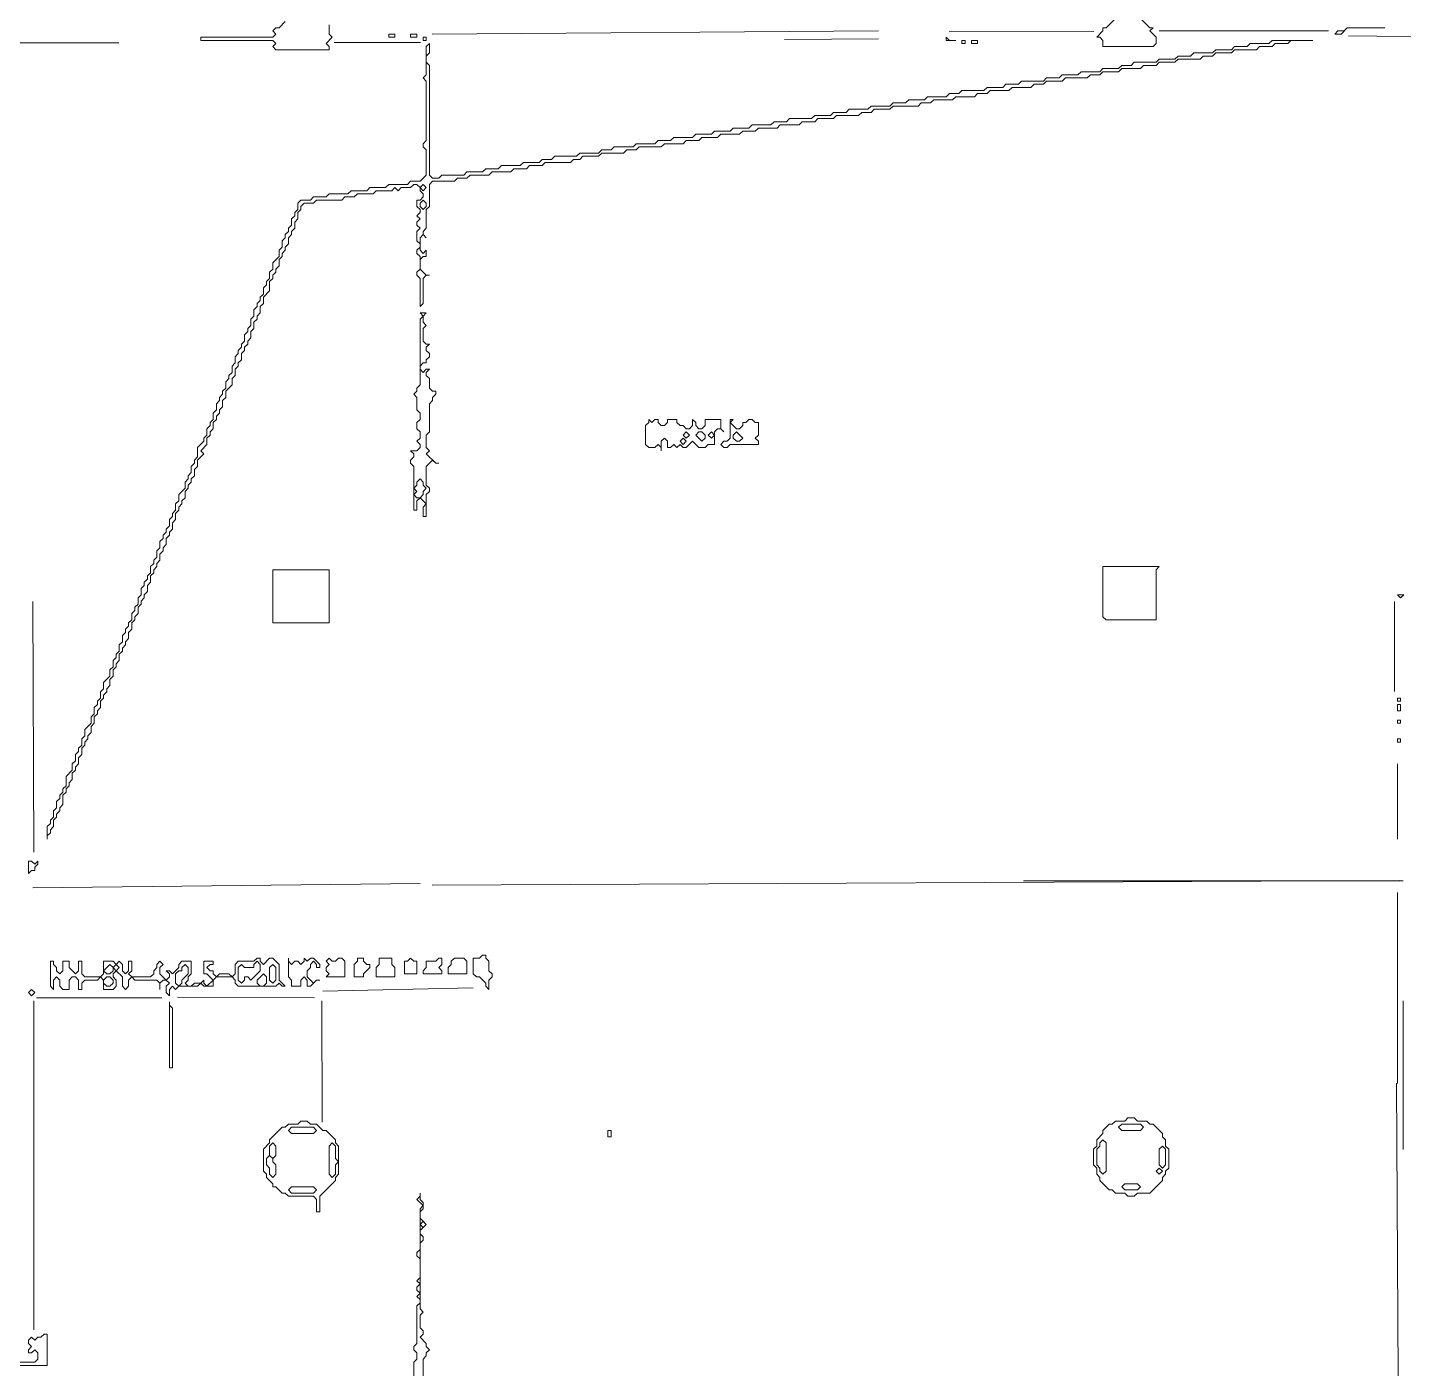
# Model space of a CAD drawing. Extents: x 10 to 1971, y 11 to 1392.
# Drawn here: x 867.7 to 1306.9, y 374 to 802.1 of the extents above; entities that cross this region are included whole.
import ezdxf

# ---------------------------------------------------------------- set-up
doc = ezdxf.new("R2010")
doc.units = 0
for name, color, linetype, lineweight in [('TEXT_FALLBACK_OUTLINE', 2, 'Continuous', 0), ('TRACE_CURVE', 6, 'Continuous', 0), ('TRACE_STRAIGHT', 5, 'Continuous', 0), ('TRACE_TEXT_SYMBOL', 6, 'Continuous', 0)]:
    doc.layers.add(name, color=color, linetype=linetype, lineweight=lineweight)

msp = doc.modelspace()

# ---------------------------------------------------------------- linework, layer by layer
at = {"layer": 'TEXT_FALLBACK_OUTLINE', "color": 2}
for points in [[(1066, 677), (1066, 676), (1065, 675), (1065, 669), (1066, 668), (1068, 668), (1069, 669), (1070, 668), (1070, 667), (1070, 670), (1071, 671), (1072, 670), (1072, 668), (1073, 668), (1074, 669), (1075, 668), (1076, 669), (1077, 668), (1078, 668), (1080, 670), (1082, 668), (1084, 668), (1085, 669), (1087, 669), (1087, 673), (1088, 674), (1089, 674), (1090, 673), (1089, 674), (1089, 677), (1084, 677), (1084, 675), (1083, 674), (1082, 674), (1081, 675), (1081, 676), (1080, 677), (1080, 675), (1079, 674), (1078, 674), (1077, 675), (1076, 675), (1075, 676), (1075, 677), (1072, 677), (1072, 676), (1071, 675), (1070, 675), (1069, 676), (1069, 677), (1068, 677), (1067, 676)], [(1092, 677), (1092, 671), (1091, 670), (1090, 670), (1089, 669), (1090, 668), (1091, 668), (1092, 669), (1101, 669), (1101, 670), (1100, 671), (1101, 672), (1101, 676), (1100, 676), (1099, 677), (1098, 677), (1097, 676), (1096, 676), (1096, 675), (1095, 674), (1094, 674), (1092, 676), (1093, 677)], [(1077, 672), (1078, 673), (1079, 672), (1078, 671)], [(1081, 672), (1082, 673), (1083, 673), (1084, 672), (1084, 671), (1083, 670)], [(1085, 672), (1086, 673), (1087, 672), (1086, 671)], [(1093, 672), (1094, 673), (1096, 671), (1095, 670), (1094, 670), (1093, 671)], [(1076, 670), (1077, 671), (1078, 670), (1077, 669)], [(1013, 506), (1012, 505), (1010, 505), (1010, 500), (1011, 499), (1012, 499), (1014, 497), (1014, 496), (1015, 495), (1015, 498), (1016, 499), (1016, 500), (1015, 501), (1015, 504), (1014, 505), (1014, 506)], [(894, 503), (895, 502), (895, 501), (894, 500), (893, 500), (892, 501)], [(895, 502), (896, 503), (897, 502), (896, 501)], [(917, 502), (918, 503), (919, 502), (919, 500), (917, 498), (917, 497), (916, 496), (915, 497), (915, 500), (916, 501), (917, 501)], [(940, 503), (941, 504), (942, 503), (942, 501), (939, 498), (938, 499), (937, 499), (937, 498), (936, 497), (935, 498), (935, 502), (936, 503), (937, 502), (940, 502)], [(945, 502), (946, 503), (947, 502), (947, 498), (946, 497), (945, 498)], [(951, 505), (951, 499), (952, 498), (952, 496), (955, 496), (955, 498), (956, 499), (957, 498), (957, 496), (958, 496), (960, 498), (961, 498), (960, 498), (959, 497), (957, 499), (957, 501), (958, 502), (958, 503), (959, 504), (960, 503), (960, 502), (961, 502), (961, 503), (959, 505), (958, 505), (957, 504), (956, 505), (956, 504), (955, 503), (954, 504), (953, 504), (952, 503), (951, 504)], [(964, 505), (963, 504), (964, 503), (963, 502), (963, 501), (964, 500), (963, 499), (969, 499), (969, 504), (968, 505), (967, 505), (966, 504), (965, 504)], [(973, 505), (973, 504), (972, 503), (972, 499), (975, 499), (975, 500), (977, 502), (977, 503), (976, 503), (975, 504), (975, 505)], [(980, 505), (980, 503), (979, 502), (979, 499), (985, 499), (985, 502), (984, 503), (984, 505)], [(990, 505), (989, 504), (988, 504), (988, 500), (992, 500), (992, 504), (991, 504)], [(999, 505), (998, 504), (995, 504), (995, 502), (994, 501), (994, 500), (1000, 500), (1000, 501), (999, 502), (1000, 503), (1000, 505)], [(1004, 505), (1003, 504), (1003, 503), (1002, 502), (1002, 500), (1008, 500), (1008, 504), (1007, 505)], [(892, 498), (893, 499), (894, 499), (895, 498), (895, 497), (894, 496), (893, 496), (892, 497)], [(943, 500), (944, 499), (944, 497), (943, 496), (942, 496), (941, 497), (941, 498)], [(869, 495), (868, 494), (869, 493), (870, 494)]]:
    msp.add_lwpolyline(points, close=True, dxfattribs=at)
for points in [[(892, 500), (891, 499), (886, 499), (885, 500), (885, 504), (884, 504), (884, 501), (883, 500), (881, 502), (881, 504), (879, 504), (879, 501), (878, 500), (877, 501), (877, 502), (876, 503), (876, 504), (875, 504), (875, 496), (876, 495), (876, 498), (877, 499), (878, 498), (878, 496), (879, 495), (881, 495), (881, 498), (882, 499), (883, 499), (884, 498), (884, 495), (885, 495), (885, 497), (886, 498), (890, 498), (891, 499), (892, 498), (892, 495), (895, 495), (896, 496), (896, 498), (895, 499), (895, 500), (896, 501), (898, 499), (898, 496), (899, 495), (900, 496), (900, 498), (901, 499), (902, 498), (909, 498), (910, 497), (910, 495), (910, 497), (911, 498), (912, 498), (913, 497), (912, 496), (912, 494), (913, 493), (913, 495), (914, 496), (915, 495)], [(941, 505), (940, 504), (935, 504), (934, 503), (934, 500), (933, 499), (932, 500), (929, 500), (928, 499), (927, 500), (927, 501), (926, 501), (925, 502), (926, 503), (927, 503), (927, 504), (924, 504), (924, 500), (925, 500), (927, 498), (925, 496), (924, 497), (924, 498), (923, 497), (921, 497), (920, 496), (919, 496), (918, 497), (919, 498), (919, 499), (920, 500), (920, 504), (917, 504), (916, 503), (916, 502), (914, 500), (913, 501), (912, 501), (913, 500), (913, 499), (912, 498), (910, 500), (910, 502), (911, 503), (910, 504), (909, 503), (909, 502), (908, 501), (908, 500), (907, 499), (901, 499), (900, 500), (901, 501), (901, 504), (900, 504), (900, 501), (899, 500), (898, 501), (898, 503), (897, 504), (896, 503), (895, 504), (892, 504), (892, 500)], [(915, 495), (916, 496), (922, 496), (923, 497), (924, 496), (927, 496), (927, 498), (928, 499), (933, 499), (934, 498), (934, 497), (935, 496), (947, 496), (948, 497), (949, 496), (950, 496), (948, 498), (948, 503), (946, 505), (945, 505), (943, 503), (942, 504), (942, 505), (941, 505)]]:
    msp.add_lwpolyline(points, dxfattribs=at)
at = {"layer": 'TRACE_CURVE', "color": 6}
for points in [[(1073, 766), (1069, 766), (1068, 765), (1062, 765), (1061, 764), (1055, 764), (1054, 763), (1051, 763), (1050, 762), (1044, 762), (1043, 761), (1036, 761), (1035, 760), (1032, 760), (1031, 759), (1026, 759), (1025, 758), (1019, 758), (1018, 757), (1014, 757), (1013, 756), (1008, 756), (1007, 755), (1000, 755), (999, 754), (997, 754), (996, 755), (996, 790), (995, 791), (995, 793), (996, 794), (996, 797), (995, 796), (995, 787), (994, 786), (995, 785), (995, 766), (994, 765), (994, 764), (995, 763), (995, 755), (993, 753), (990, 753), (989, 752), (983, 752), (982, 751), (977, 751), (976, 750), (971, 750), (970, 749), (964, 749), (963, 748), (959, 748), (958, 747), (955, 747), (954, 746), (954, 744), (953, 743), (953, 742), (952, 741), (952, 739), (951, 738), (951, 737), (950, 736)], [(1265, 798), (1264, 797), (1258, 797), (1257, 796), (1253, 796), (1252, 795), (1247, 795), (1246, 794), (1240, 794), (1239, 793), (1235, 793), (1234, 792), (1229, 792), (1228, 791), (1221, 791), (1220, 790), (1217, 790), (1216, 789), (1211, 789), (1210, 788), (1204, 788), (1203, 787), (1198, 787), (1197, 786), (1193, 786), (1192, 785), (1185, 785), (1184, 784), (1180, 784), (1179, 783), (1174, 783), (1173, 782), (1166, 782), (1165, 781), (1162, 781), (1161, 780), (1155, 780), (1154, 779), (1149, 779), (1148, 778), (1144, 778), (1143, 777), (1137, 777), (1136, 776), (1130, 776), (1129, 775), (1125, 775), (1124, 774), (1119, 774), (1118, 773), (1111, 773), (1110, 772), (1106, 772), (1105, 771), (1099, 771), (1098, 770), (1093, 770), (1092, 769), (1087, 769), (1086, 768), (1081, 768), (1080, 767), (1074, 767), (1073, 766)], [(1242, 792), (1243, 793), (1246, 793), (1247, 794), (1252, 794), (1253, 795), (1260, 795), (1261, 796), (1265, 796), (1266, 797), (1270, 797), (1271, 798), (1278, 798), (1265, 798)], [(1045, 761), (1050, 761), (1051, 762), (1058, 762), (1059, 763), (1062, 763), (1063, 764), (1070, 764), (1071, 765), (1077, 765), (1078, 766), (1082, 766), (1083, 767), (1088, 767), (1089, 768), (1095, 768), (1096, 769), (1100, 769), (1101, 770), (1107, 770), (1108, 771), (1114, 771), (1115, 772), (1119, 772), (1120, 773), (1125, 773), (1126, 774), (1133, 774), (1134, 775), (1137, 775), (1138, 776), (1143, 776), (1144, 777), (1152, 777), (1153, 778), (1156, 778), (1157, 779), (1163, 779), (1164, 780), (1170, 780), (1171, 781), (1174, 781), (1175, 782), (1181, 782), (1182, 783), (1188, 783), (1189, 784), (1192, 784), (1193, 785), (1198, 785), (1199, 786), (1206, 786), (1207, 787), (1210, 787), (1211, 788), (1216, 788), (1217, 789), (1223, 789), (1224, 790), (1228, 790), (1229, 791), (1234, 791), (1235, 792), (1242, 792)], [(993, 751), (993, 750), (994, 749), (994, 748), (993, 747), (992, 747), (992, 745), (993, 744), (993, 743), (992, 742), (993, 741), (992, 740), (992, 739), (993, 738), (992, 737), (992, 734), (993, 733), (993, 732), (992, 731), (992, 730), (993, 729), (993, 725), (992, 724), (992, 723), (993, 722), (993, 713), (994, 714), (994, 722), (995, 723), (996, 723), (995, 723), (993, 725), (993, 728), (994, 729), (995, 729), (995, 731), (994, 730), (993, 731), (993, 735), (994, 736), (995, 735), (994, 736), (994, 737), (995, 738), (995, 744), (996, 745), (996, 752), (997, 753), (1004, 753), (1005, 754), (1008, 754), (1009, 755), (1015, 755), (1016, 756), (1022, 756), (1023, 757), (1027, 757), (1028, 758), (1032, 758), (1033, 759), (1041, 759), (1042, 760), (1044, 760), (1045, 761)], [(930, 683), (931, 684), (931, 686), (933, 688), (933, 690), (934, 691), (934, 693), (935, 694), (935, 695), (936, 696), (936, 698), (937, 699), (937, 700), (938, 701), (938, 702), (939, 703), (939, 705), (940, 706), (940, 708), (941, 709), (941, 710), (942, 711), (942, 713), (943, 714), (943, 716), (945, 718), (945, 721), (946, 722), (946, 723), (947, 724), (947, 725), (948, 726), (948, 728), (949, 729), (949, 730), (950, 731), (950, 732), (951, 733), (951, 735), (952, 736), (952, 737), (953, 738), (953, 740), (954, 741), (954, 743), (955, 744), (955, 745), (956, 746), (959, 746), (960, 747), (968, 747), (969, 748), (972, 748), (973, 749), (978, 749), (979, 750), (984, 750), (985, 751), (986, 750), (987, 751), (990, 751), (991, 752), (992, 752), (993, 751)], [(950, 736), (950, 735), (949, 734), (949, 732), (948, 731), (948, 729), (946, 727), (946, 725), (945, 724), (945, 722), (944, 721), (944, 720), (943, 719), (943, 717), (942, 716), (942, 715), (941, 714), (941, 713), (940, 712), (940, 710), (939, 709), (939, 707), (938, 706), (938, 705), (937, 704), (937, 702), (936, 701), (936, 700), (935, 699), (935, 698), (934, 697), (934, 695), (933, 694), (933, 692), (932, 691), (932, 690), (931, 689), (931, 687), (930, 686), (930, 685), (929, 684), (929, 683), (928, 682), (928, 680), (927, 679), (927, 677), (926, 676), (926, 675), (925, 674), (925, 672), (924, 671), (924, 670), (922, 668), (922, 665), (921, 664), (921, 663), (920, 662), (920, 660), (919, 659), (919, 658), (918, 657), (918, 655), (916, 653), (916, 651)], [(993, 711), (994, 710), (993, 709), (993, 688), (992, 687), (992, 686), (991, 685), (992, 684), (992, 680), (993, 679), (993, 677), (992, 676), (992, 674), (993, 673), (993, 671), (992, 670), (993, 669), (993, 668), (992, 667), (990, 667), (991, 666), (991, 665), (990, 664), (990, 663), (991, 662), (991, 648), (992, 648), (992, 651), (993, 652), (995, 650), (994, 649), (994, 646), (995, 646), (995, 653), (996, 654), (996, 655), (995, 656), (995, 662), (997, 664), (998, 663), (999, 663), (998, 663), (995, 666), (996, 667), (995, 668), (995, 672), (996, 673), (996, 682), (997, 683), (997, 684), (998, 685), (998, 686), (997, 686), (996, 687), (996, 690), (995, 691), (995, 692), (996, 693), (995, 693), (994, 692), (993, 693), (993, 694), (994, 695), (995, 695)], [(995, 695), (995, 696), (996, 697), (996, 698), (995, 699), (995, 700), (996, 701), (995, 701), (994, 702), (994, 706), (995, 707), (994, 708), (994, 710), (995, 711), (993, 711)], [(898, 603), (898, 604), (899, 605), (899, 606), (900, 607), (900, 609), (901, 610), (901, 612), (902, 613), (902, 614), (903, 615), (903, 617), (904, 618), (904, 619), (905, 620), (905, 621), (906, 622), (906, 624), (907, 625), (907, 627), (908, 628), (908, 629), (909, 630), (909, 631), (910, 632), (910, 634), (911, 635), (911, 636), (912, 637), (912, 639), (913, 640), (913, 641), (914, 642), (914, 644), (915, 645), (915, 647), (916, 648), (916, 649), (917, 650), (917, 651), (918, 652), (918, 654), (919, 655), (919, 656), (920, 657), (920, 658), (921, 659), (921, 661), (922, 662), (922, 664), (924, 666), (923, 667), (925, 669), (925, 671), (926, 672), (926, 673), (927, 674), (927, 676), (928, 677), (928, 678), (929, 679), (929, 680), (930, 681), (930, 683)], [(916, 651), (915, 650), (915, 648), (914, 647), (914, 646), (913, 645), (913, 643), (912, 642), (912, 641), (911, 640), (911, 639), (910, 638), (910, 636), (909, 635), (909, 633), (908, 632), (908, 631), (907, 630), (907, 628), (906, 627), (906, 626), (905, 625), (905, 624), (904, 623), (904, 621), (903, 620), (903, 618), (902, 617), (902, 616), (901, 615), (901, 613), (900, 612), (900, 611), (899, 610), (899, 609), (898, 608), (898, 606), (897, 605), (897, 603), (896, 602), (896, 601), (895, 600), (895, 598), (894, 597), (894, 595), (892, 593), (892, 591), (891, 590), (891, 588), (890, 587), (890, 586), (889, 585), (889, 583), (888, 582), (888, 580), (886, 578), (886, 576), (885, 575), (885, 573), (884, 572), (884, 571), (883, 570), (883, 568), (882, 567)], [(882, 567), (882, 565), (880, 563), (880, 560), (879, 559), (879, 558), (878, 557), (878, 556), (877, 555), (877, 553), (876, 552), (876, 550), (875, 549), (875, 548), (874, 547), (874, 543), (874, 544), (875, 545), (875, 546), (876, 547), (876, 549), (877, 550), (877, 551), (878, 552), (878, 553), (879, 554), (879, 557), (880, 558), (880, 559), (881, 560), (881, 561), (882, 562), (882, 564), (883, 565), (883, 566), (884, 567), (884, 569), (885, 570), (885, 572), (886, 573), (886, 574), (887, 575), (887, 576), (888, 577), (888, 579), (889, 580), (889, 582), (890, 583), (890, 584), (891, 585), (891, 587), (892, 588), (892, 589), (893, 590), (893, 591), (894, 592), (894, 594), (895, 595), (895, 597), (896, 598), (896, 599), (897, 600), (897, 602), (898, 603)], [(993, 430), (993, 429), (992, 428), (994, 426), (993, 425), (993, 412), (992, 411), (992, 410), (993, 409), (993, 403), (992, 402), (993, 401), (992, 400), (992, 399), (993, 398), (992, 397), (993, 396), (993, 395), (992, 394), (992, 382), (991, 381), (991, 380), (992, 379), (992, 377), (991, 376), (991, 364)], [(994, 345), (994, 377), (995, 378), (995, 379), (996, 380), (995, 381), (995, 382), (993, 384), (994, 385), (994, 386), (993, 387), (993, 391), (994, 392), (993, 393), (993, 414), (994, 415), (994, 416), (993, 417), (993, 418), (995, 420), (993, 422), (993, 424), (994, 425), (994, 427), (993, 428), (993, 430)]]:
    msp.add_lwpolyline(points, dxfattribs=at)
for points in [[(993, 751), (994, 752), (995, 751), (994, 750)], [(993, 746), (994, 747), (995, 746), (995, 745), (994, 744), (993, 745)], [(992, 657), (993, 658), (994, 657), (994, 656), (995, 655), (994, 654), (994, 653), (993, 652), (992, 652), (991, 653), (992, 654), (991, 655), (992, 656)], [(993, 420), (994, 421), (995, 420), (994, 419)]]:
    msp.add_lwpolyline(points, close=True, dxfattribs=at)
at = {"layer": 'TRACE_STRAIGHT', "color": 5}
for p, q in [((996.87, 799.98), (1139.38, 801.04)), ((1161.87, 800.75), (1208.13, 800.83)), ((1229, 801), (1283, 801)), ((853.13, 797.15), (896.87, 797.21)), ((965.62, 797.32), (993.12, 797.31)), ((1109.36, 798.28), (1139.38, 798.45)), ((1289.37, 799.39), (1321.88, 799.04)), ((869.36, 618.87), (869.71, 538.88)), ((1304.04, 618.87), (1304.04, 590.12)), ((1305, 567), (1305, 543)), ((869.36, 527.45), (993.08, 528.82)), ((996.86, 528.33), (1305.61, 529.78)), ((1185.63, 529.66), (1306.88, 529.7)), ((1305, 526), (1305, 465)), ((870.62, 492.36), (910.62, 492.34)), ((915.62, 492.5), (959.37, 492.3)), ((961.95, 494.5), (1009.95, 495.5)), ((869.7, 386.38), (869.7, 491.38)), ((961.68, 491.38), (961.73, 452.62)), ((1306.87, 491.38), (1306.87, 443.88)), ((1304.66, 465.13), (1305.2, 371.38))]:
    msp.add_line(p, q, dxfattribs=at)
at = {"layer": 'TRACE_TEXT_SYMBOL', "color": 6}
for points in [[(950, 804), (948, 802), (947, 802), (946, 801), (947, 800), (946, 799), (923, 799), (923, 798), (946, 798), (947, 797), (946, 796), (947, 795), (964, 795), (964, 796), (963, 797), (965, 799), (964, 800), (964, 803)], [(1215, 805), (1212, 802), (1211, 802), (1211, 801), (1209, 799), (1210, 799), (1211, 798), (1211, 796), (1227, 796), (1228, 797), (1228, 799), (1226, 801), (1227, 802), (1226, 802), (1223, 805)], [(1307, 621), (1305, 621), (1306, 620), (1307, 621)]]:
    msp.add_lwpolyline(points, dxfattribs=at)
for points in [[(983, 800), (985, 800), (985, 799), (983, 799)], [(990, 800), (992, 800), (992, 799), (990, 799)], [(1289, 802), (1288, 801), (1286, 801), (1285, 800), (1287, 800), (1289, 802), (1301, 802)], [(994, 799), (995, 799), (995, 798), (994, 798)], [(1161, 799), (1161, 798), (1164, 798), (1162, 798)], [(1166, 798), (1167, 798), (1167, 797), (1166, 797)], [(1169, 798), (1171, 798), (1171, 797), (1169, 797)], [(946, 629), (946, 612), (964, 612), (964, 629)], [(1211, 630), (1211, 614), (1212, 613), (1228, 613), (1228, 629), (1229, 630)], [(1305, 588), (1306, 588), (1306, 587), (1305, 587)], [(1305, 586), (1306, 586), (1306, 584), (1305, 584)], [(1305, 581), (1306, 581), (1306, 580), (1305, 580)], [(1305, 575), (1306, 575), (1306, 574), (1305, 574)], [(868, 536), (868, 532), (869, 533), (870, 533), (870, 534), (871, 535), (871, 536), (870, 535), (869, 536)], [(913, 491), (913, 470), (914, 470), (914, 489), (913, 490)], [(955, 453), (954, 452), (951, 452), (950, 451), (949, 451), (945, 447), (945, 446), (943, 444), (943, 437), (944, 436), (944, 435), (946, 433), (946, 432), (947, 432), (949, 430), (950, 430), (951, 429), (959, 429), (960, 428), (960, 424), (961, 424), (961, 429), (966, 434), (966, 435), (967, 436), (967, 445), (966, 446), (966, 447), (963, 450), (962, 450), (960, 452), (958, 452), (957, 453)], [(1219, 454), (1218, 453), (1215, 453), (1214, 452), (1213, 452), (1211, 450), (1211, 449), (1209, 447), (1209, 445), (1208, 444), (1208, 439), (1209, 438), (1209, 436), (1210, 435), (1210, 434), (1213, 431), (1214, 431), (1215, 430), (1218, 430), (1219, 429), (1221, 429), (1222, 430), (1226, 430), (1230, 434), (1230, 435), (1231, 436), (1231, 437), (1232, 438), (1232, 444), (1231, 445), (1231, 447), (1230, 448), (1230, 449), (1227, 452), (1226, 452), (1225, 453), (1222, 453), (1221, 454)], [(951, 450), (952, 451), (959, 451), (960, 450), (959, 449), (952, 449)], [(1053, 450), (1054, 450), (1054, 448), (1053, 448)], [(1216, 451), (1217, 452), (1223, 452), (1224, 451), (1223, 450), (1217, 450)], [(945, 445), (946, 446), (947, 445), (947, 442), (946, 441), (945, 442)], [(964, 445), (965, 446), (966, 445), (966, 441), (967, 440), (966, 439), (966, 436), (965, 435), (964, 436)], [(1210, 446), (1211, 447), (1212, 446), (1212, 437), (1211, 436), (1210, 437), (1210, 438), (1209, 439), (1209, 444), (1210, 445)], [(1229, 444), (1230, 445), (1231, 444), (1231, 439), (1230, 438), (1229, 439)], [(944, 441), (945, 442), (946, 441), (946, 440), (947, 439), (947, 436), (946, 435), (945, 436), (945, 438), (944, 439)], [(1228, 437), (1229, 438), (1230, 437), (1229, 436)], [(951, 431), (952, 432), (959, 432), (960, 431), (959, 430), (952, 430)], [(1217, 432), (1218, 433), (1222, 433), (1223, 432), (1222, 431), (1218, 431)], [(873, 385), (872, 384), (871, 384), (870, 383), (869, 384), (868, 383), (868, 382), (869, 381), (868, 380), (868, 379), (869, 379), (870, 380), (871, 379), (871, 377), (870, 376), (864, 376), (863, 375), (858, 375), (874, 375), (874, 385)]]:
    msp.add_lwpolyline(points, close=True, dxfattribs=at)

doc.saveas('drawing.dxf')
